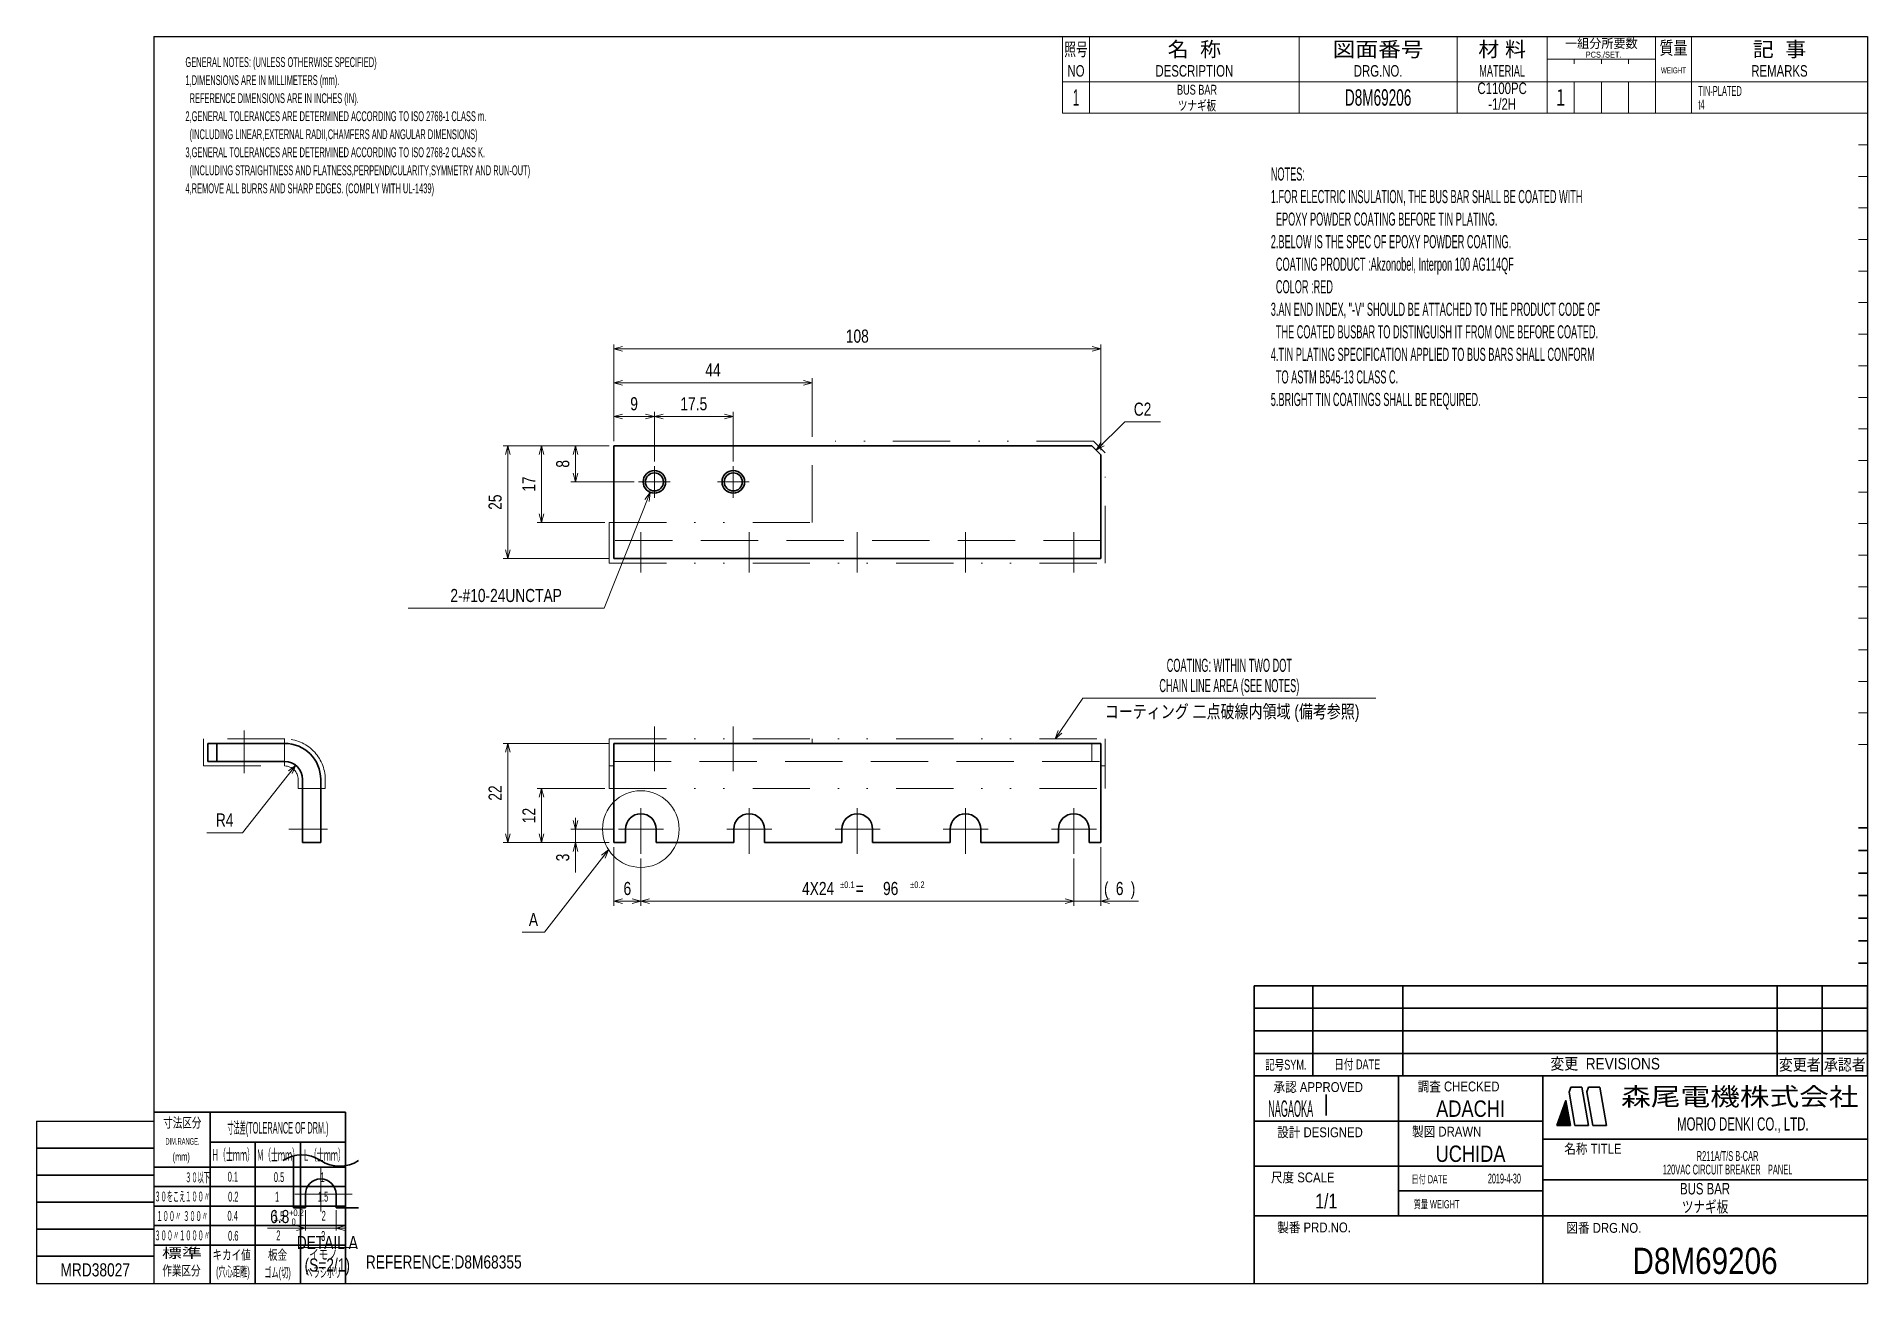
# Model space of a CAD drawing. Header units: millimetres. Extents: x 7 to 413, y 10 to 287.
import ezdxf
from ezdxf.enums import TextEntityAlignment as Align

# ---------------------------------------------------------------- set-up
doc = ezdxf.new("R2010")
doc.units = ezdxf.units.MM
for name, pattern in [('DASHDOT', [25.3, 12.7, -6.3, 0, -6.3]), ('DASHED', [19, 12.7, -6.3]), ('DIVIDE', [31.6, 12.7, -6.3, 0, -6.3, 0, -6.3])]:
    doc.linetypes.add(name, pattern=pattern)
for name, color, linetype in [('GR1_01', 7, 'Continuous'), ('GR1_02', 7, 'Continuous'), ('GR1_16', 7, 'Continuous'), ('GR2_01', 7, 'Continuous'), ('図面枠D8M', 7, 'Continuous'), ('表題、部品表', 7, 'Continuous'), ('表題、部品表_01', 7, 'Continuous'), ('表題、部品表_02', 7, 'Continuous'), ('表題、部品表_03', 7, 'Continuous')]:
    doc.layers.add(name, color=color, linetype=linetype)
doc.styles.add('HG丸ｺﾞｼｯｸM-PRO', font='')
doc.styles.get('HG丸ｺﾞｼｯｸM-PRO').set_extended_font_data('HG丸ｺﾞｼｯｸM-PRO')

# ---------------------------------------------------------------- blocks, each defined once
blk = doc.blocks.new('BLKF024')
at = {"layer": '図面枠D8M', "color": 4, "linetype": 'Continuous', "lineweight": 13}
for p, q in [((344.778471, 46.998727), (346.524087, 48.744343)), ((344.8594, 47.221078), (346.502888, 48.864566)), ((344.940329, 47.443428), (346.48169, 48.984789)), ((345.021258, 47.665778), (346.460491, 49.105012)), ((345.102186, 47.888128), (346.439293, 49.225235)), ((345.183115, 48.110479), (346.418094, 49.345457)), ((345.264044, 48.332829), (346.396896, 49.46568)), ((345.344973, 48.555179), (346.375697, 49.585903)), ((345.425902, 48.777529), (346.354499, 49.706126)), ((345.506831, 48.999879), (346.3333, 49.826349)), ((345.58776, 49.22223), (346.312102, 49.946572)), ((345.668689, 49.44458), (346.290903, 50.066794)), ((345.749617, 49.66693), (346.269705, 50.187017)), ((345.830546, 49.88928), (346.248506, 50.30724)), ((345.911475, 50.111631), (346.227307, 50.427463)), ((345.992404, 50.333981), (346.206109, 50.547686)), ((346.073333, 50.556331), (346.18491, 50.667909)), ((346.154262, 50.778681), (346.163712, 50.788131)), ((344.157871, 45.246757), (346.693675, 47.782561)), ((344.211969, 45.442276), (346.672477, 47.902784)), ((344.292898, 45.664626), (346.651278, 48.023006)), ((344.299292, 45.246757), (346.714874, 47.662338)), ((344.373827, 45.886976), (346.63008, 48.143229)), ((344.440714, 45.246757), (346.736072, 47.542115)), ((344.454756, 46.109327), (346.608881, 48.263452)), ((344.535684, 46.331677), (346.587682, 48.383675)), ((344.582135, 45.246757), (346.757271, 47.421892)), ((344.616613, 46.554027), (346.566484, 48.503898)), ((344.697542, 46.776377), (346.545285, 48.624121)), ((344.723556, 45.246757), (346.778469, 47.301669)), ((344.864978, 45.246757), (346.799668, 47.181447)), ((345.006399, 45.246757), (346.820866, 47.061224)), ((345.147821, 45.246757), (346.842065, 46.941001)), ((345.289242, 45.246757), (346.863263, 46.820778)), ((345.430663, 45.246757), (346.884462, 46.700555)), ((345.572085, 45.246757), (346.90566, 46.580332)), ((345.713506, 45.246757), (346.926859, 46.46011)), ((345.854927, 45.246757), (346.948057, 46.339887)), ((345.996349, 45.246757), (346.969256, 46.219664)), ((346.13777, 45.246757), (346.990455, 46.099441)), ((346.279191, 45.246757), (347.011653, 45.979218)), ((346.420613, 45.246757), (347.032852, 45.858995)), ((346.562034, 45.246757), (347.05405, 45.738773)), ((346.703455, 45.246757), (347.075249, 45.61855)), ((346.844877, 45.246757), (347.096447, 45.498327)), ((346.986298, 45.246757), (347.117646, 45.378104)), ((347.12772, 45.246757), (347.138844, 45.257881))]:
    blk.add_line(p, q, dxfattribs=at)
blk = doc.blocks.new('BLKF023')
at = {"layer": '図面枠D8M', "color": 2, "linetype": 'Continuous', "lineweight": 25}
for p, q in [((33, 286.75), (413, 286.75)), ((33, 286.75), (33, 10.25)), ((413, 286.75), (413, 10.25)), ((7, 46.25), (7, 10.25)), ((7, 46.25), (33, 46.25)), ((7, 10.25), (413, 10.25))]:
    blk.add_line(p, q, dxfattribs=at)
at = {"layer": '図面枠D8M', "color": 4, "linetype": 'Continuous', "lineweight": 13}
for p, q in [((413, 269.75), (411, 269.75)), ((413, 262.75), (411, 262.75)), ((413, 255.75), (411, 255.75)), ((413, 248.75), (411, 248.75)), ((413, 241.75), (411, 241.75)), ((413, 234.75), (411, 234.75)), ((413, 227.75), (411, 227.75)), ((413, 220.75), (411, 220.75)), ((413, 213.75), (411, 213.75)), ((413, 206.75), (411, 206.75)), ((413, 199.75), (411, 199.75)), ((413, 192.75), (411, 192.75)), ((413, 185.75), (411, 185.75)), ((413, 178.75), (411, 178.75)), ((413, 171.75), (411, 171.75)), ((413, 164.75), (411, 164.75)), ((413, 157.75), (411, 157.75)), ((413, 150.75), (411, 150.75)), ((413, 143.75), (411, 143.75)), ((413, 136.75), (411, 136.75)), ((411, 129.75), (413, 129.75))]:
    blk.add_line(p, q, dxfattribs=at)
at = {"layer": '図面枠D8M', "color": 3, "linetype": 'Continuous', "lineweight": 35}
for p, q in [((413, 111.25), (411, 111.25)), ((413, 106.25), (411, 106.25)), ((413, 101.25), (411, 101.25)), ((413, 96.25), (411, 96.25)), ((413, 91.25), (411, 91.25)), ((413, 86.25), (411, 86.25)), ((413, 81.25), (411, 81.25)), ((277, 56.25), (277, 10.25)), ((277, 56.25), (413, 56.25)), ((309, 56.25), (309, 25.25)), ((341, 56.25), (341, 10.25)), ((346.84, 52.65), (347.23, 53.75)), ((347.23, 53.75), (349.64, 53.75)), ((351.14, 45.25), (349.64, 53.75)), ((351.18, 53.75), (350.82, 52.76)), ((351.18, 53.75), (353.64, 53.75)), ((355.14, 45.25), (353.64, 53.75)), ((293, 52.17), (293, 47.48)), ((344.14, 45.25), (346.16, 50.8)), ((347.14, 45.25), (346.16, 50.8)), ((348.14, 45.25), (346.84, 52.65)), ((352.14, 45.25), (350.82, 52.76)), ((33, 48.25), (75.5, 48.25)), ((45.5, 48.25), (45.5, 10.25)), ((75.5, 48.25), (75.5, 10.25)), ((277, 46.25), (341, 46.25)), ((344.14, 45.25), (347.14, 45.25)), ((348.14, 45.25), (351.14, 45.25)), ((352.14, 45.25), (355.14, 45.25)), ((45.5, 41.55), (75.5, 41.55)), ((55.5, 41.55), (55.5, 10.25)), ((65.5, 41.55), (65.5, 10.25)), ((341, 42.25), (413, 42.25)), ((7, 40.25), (33, 40.25)), ((7, 34.25), (33, 34.25)), ((33, 36.05), (75.5, 36.05)), ((277, 36.25), (341, 36.25)), ((341, 33.25), (413, 33.25)), ((33, 31.72), (75.5, 31.72)), ((309, 30.75), (341, 30.75)), ((7, 28.25), (33, 28.25)), ((33, 27.4), (75.5, 27.4)), ((277, 25.25), (413, 25.25)), ((7, 22.25), (33, 22.25)), ((33, 23.07), (75.5, 23.07)), ((33, 16.25), (7, 16.25)), ((33, 18.75), (75.5, 18.75))]:
    blk.add_line(p, q, dxfattribs=at)
at = {"layer": '図面枠D8M', "color": 4, "linetype": 'Continuous', "lineweight": 13}
blk.add_blockref('BLKF024', (0, 0), dxfattribs=at)
at = {"layer": '図面枠D8M', "color": 4, "linetype": 'Continuous', "lineweight": 13, "style": 'HG丸ｺﾞｼｯｸM-PRO'}
for s, height, width, p in [('承認 APPROVED', 2.1818, 0.863151, (291.21, 53.79)), ('調査 CHECKED', 2.182, 0.863174, (322.34, 53.92)), ('寸法差(TOLERANCE OF DRM.)', 2.5455, 0.382528, (60.52, 44.75)), ('設計 DESIGNED', 2.1818, 0.862613, (291.61, 43.76)), ('製図 DRAWN', 2.182, 0.863099, (319.7, 43.9)), ('DIM.RANGE.', 1.455, 0.522543, (39.35, 41.74)), ('名称 TITLE', 2.182, 0.862489, (352.13, 40.11)), ('Ｈ（士ｍｍ）', 2.545, 0.439786, (50.53, 38.76)), ('Ｍ（士ｍｍ）', 2.545, 0.439786, (60.52, 38.71)), ('Ｌ（士ｍｍ）', 2.545, 0.439786, (70.7, 38.71)), ('３０以下', 2.182, 0.44793, (42.7, 33.77)), ('0.1', 2.182, 0.522424, (50.53, 33.92)), ('0.5', 2.182, 0.522424, (60.76, 33.82)), ('1', 2.18, 0.521199, (70.42, 33.82)), ('尺度 SCALE', 2.182, 0.862581, (287.78, 33.74)), ('日付 DATE', 1.818, 0.618255, (315.88, 33.34)), ('３０をこえ１００〃', 2.182, 0.44793, (39.29, 29.52)), ('0.2', 2.182, 0.522424, (50.62, 29.48)), ('1', 2.18, 0.521199, (60.33, 29.48)), ('1.5', 2.182, 0.522424, (70.52, 29.48)), ('質量 WEIGHT', 1.818, 0.618812, (317.46, 27.8)), ('１００〃 ３００〃', 2.182, 0.448161, (39.29, 25.18)), ('0.4', 2.182, 0.522424, (50.48, 25.24)), ('1.5', 2.182, 0.522424, (60.76, 25.15)), ('2', 2.18, 0.521199, (70.66, 25.24)), ('３００〃１０００〃', 2.182, 0.44793, (39.29, 20.89)), ('0.6', 2.182, 0.522424, (50.62, 20.81)), ('2', 2.18, 0.521199, (60.62, 20.9)), ('3', 2.18, 0.521199, (70.56, 20.76)), ('製番 PRD.NO.', 2.182, 0.863299, (290.29, 22.66)), ('図番 DRG.NO.', 2.182, 0.863083, (354.56, 22.56)), ('キカイ値', 2.182, 0.692256, (50.24, 16.58)), ('板金', 2.182, 0.692256, (60.43, 16.58)), ('イモノ', 2.182, 0.692256, (70.61, 16.67))]:
    blk.add_text(s, height=height, dxfattribs=dict(at, width=width)).set_placement(p, align=Align.MIDDLE_CENTER)
at = {"layer": '図面枠D8M', "color": 2, "linetype": 'Continuous', "lineweight": 25, "style": 'HG丸ｺﾞｼｯｸM-PRO', "width": 1.206081}
blk.add_text('森尾電機株式会社', height=4, dxfattribs=at).set_placement((384.72, 51.68), align=Align.MIDDLE_CENTER)
at = {"layer": '図面枠D8M', "color": 4, "linetype": 'Continuous', "lineweight": 13, "style": 'HG丸ｺﾞｼｯｸM-PRO'}
for s, height, width, p in [('寸法区分', 2.182, 0.692256, (39.31, 44.15)), ('(mm)', 1.818, 0.619256, (39.07, 36.89)), ('標準', 2.182, 1.489301, (39.21, 15.25)), ('作業区分', 2.182, 0.692256, (39.12, 11.35)), ('(穴心距離)', 2.182, 0.521231, (50.53, 11.11)), ('ゴム(切)', 2.182, 0.521232, (60.43, 10.92)), ('ヘラシボリ', 2.182, 0.521228, (70.61, 10.92))]:
    blk.add_text(s, height=height, dxfattribs=dict(at, width=width)).set_placement(p, align=Align.BOTTOM_CENTER)
at = {"layer": '図面枠D8M', "color": 3, "linetype": 'Continuous', "lineweight": 35, "style": 'HG丸ｺﾞｼｯｸM-PRO', "width": 0.652197}
blk.add_text('MORIO DENKI CO., LTD.', height=2.9091, dxfattribs=at).set_placement((385.38, 45.61), align=Align.MIDDLE_CENTER)
blk = doc.blocks.new('BLKF025')
at = {"layer": '図面枠D8M', "color": 3, "linetype": 'Continuous', "lineweight": 35, "style": 'HG丸ｺﾞｼｯｸM-PRO'}
for s, height, width, p in [('NAGAOKA', 3.636, 0.414524, (285.11, 49)), ('ADACHI', 3.636, 0.830909, (325, 49)), ('UCHIDA', 3.636, 0.830691, (325, 39)), ('120VAC CIRCUIT BREAKER\u3000PANEL', 2.1818, 0.522056, (382, 35.5)), ('R211A/T/S B-CAR', 2.1818, 0.521766, (382, 38.5)), ('2019-4-30', 2.182, 0.482367, (332.5, 33.5)), ('BUS BAR', 2.545, 0.742441, (377, 31.25)), ('1/1', 3.273, 0.80628, (293, 28.5)), ('D8M69206', 5.818, 0.845432, (377, 15.25))]:
    blk.add_text(s, height=height, dxfattribs=dict(at, width=width)).set_placement(p, align=Align.MIDDLE_CENTER)
blk = doc.blocks.new('BLKF027')
at = {"layer": '図面枠D8M', "color": 3, "linetype": 'Continuous', "lineweight": 35}
for p, q in [((277, 61.25), (413, 61.25)), ((277, 61.25), (277, 56.25)), ((290, 61.25), (290, 56.25)), ((310, 61.25), (310, 56.25)), ((393, 61.25), (393, 56.25)), ((403, 61.25), (403, 56.25)), ((413, 61.25), (413, 56.25)), ((277, 56.25), (413, 56.25))]:
    blk.add_line(p, q, dxfattribs=at)
at = {"layer": '図面枠D8M', "color": 4, "linetype": 'Continuous', "lineweight": 13, "style": 'HG丸ｺﾞｼｯｸM-PRO'}
for s, height, width, p in [('記号SYM.', 2.182, 0.69227, (284.03, 58.74)), ('日付 DATE', 2.182, 0.692507, (299.87, 58.83)), ('変更  REVISIONS', 2.5455, 0.887352, (354.85, 58.97)), ('変更者', 2.545, 0.887717, (398, 58.75)), ('承認者', 2.545, 0.887717, (408, 58.75))]:
    blk.add_text(s, height=height, dxfattribs=dict(at, width=width)).set_placement(p, align=Align.MIDDLE_CENTER)
blk = doc.blocks.new('BLKF026')
at = {"layer": '図面枠D8M', "color": 3, "linetype": 'Continuous', "lineweight": 35}
blk.add_blockref('BLKF027', (0, 0), dxfattribs=at)
blk = doc.blocks.new('BLKF029')
at = {"layer": '図面枠D8M', "color": 3, "linetype": 'Continuous', "lineweight": 35}
for p, q in [((277, 66.25), (413, 66.25)), ((277, 66.25), (277, 61.25)), ((290, 66.25), (290, 61.25)), ((310, 66.25), (310, 61.25)), ((393, 66.25), (393, 61.25)), ((403, 66.25), (403, 61.25)), ((413, 66.25), (413, 61.25)), ((277, 61.25), (413, 61.25))]:
    blk.add_line(p, q, dxfattribs=at)
blk = doc.blocks.new('BLKF028')
at = {"layer": '図面枠D8M', "color": 3, "linetype": 'Continuous', "lineweight": 35}
blk.add_blockref('BLKF029', (0, 0), dxfattribs=at)
blk = doc.blocks.new('BLKF031')
at = {"layer": '図面枠D8M', "color": 3, "linetype": 'Continuous', "lineweight": 35}
for p, q in [((277, 71.25), (413, 71.25)), ((277, 71.25), (277, 66.25)), ((290, 71.25), (290, 66.25)), ((310, 71.25), (310, 66.25)), ((393, 71.25), (393, 66.25)), ((403, 71.25), (403, 66.25)), ((413, 71.25), (413, 66.25)), ((277, 66.25), (413, 66.25))]:
    blk.add_line(p, q, dxfattribs=at)
blk = doc.blocks.new('BLKF030')
at = {"layer": '図面枠D8M', "color": 3, "linetype": 'Continuous', "lineweight": 35}
blk.add_blockref('BLKF031', (0, 0), dxfattribs=at)
blk = doc.blocks.new('BLKF033')
at = {"layer": '図面枠D8M', "color": 3, "linetype": 'Continuous', "lineweight": 35}
for p, q in [((277, 76.25), (413, 76.25)), ((277, 76.25), (277, 71.25)), ((290, 76.25), (290, 71.25)), ((310, 76.25), (310, 71.25)), ((393, 76.25), (393, 71.25)), ((403, 76.25), (403, 71.25)), ((413, 76.25), (413, 71.25)), ((277, 71.25), (413, 71.25))]:
    blk.add_line(p, q, dxfattribs=at)
blk = doc.blocks.new('BLKF032')
at = {"layer": '図面枠D8M', "color": 3, "linetype": 'Continuous', "lineweight": 35}
blk.add_blockref('BLKF033', (0, 0), dxfattribs=at)
blk = doc.blocks.new('BLKF035')
at = {"layer": '表題、部品表_01', "color": 4, "linetype": 'Continuous', "lineweight": 13}
for p, q in [((234.5, 286.75), (234.5, 276.75)), ((234.5, 286.75), (413, 286.75)), ((240.5, 286.75), (240.5, 276.75)), ((287, 286.75), (287, 276.75)), ((322, 286.75), (322, 276.75)), ((342, 286.75), (342, 276.75)), ((366, 286.75), (366, 276.75)), ((374, 286.75), (374, 276.75)), ((413, 286.75), (413, 276.75)), ((342, 281.75), (366, 281.75)), ((348, 280.75), (348, 281.75)), ((354, 281.75), (354, 280.75)), ((360, 281.75), (360, 280.75)), ((234.5, 276.75), (413, 276.75))]:
    blk.add_line(p, q, dxfattribs=at)
at = {"layer": '表題、部品表_01', "color": 3, "linetype": 'Continuous', "lineweight": 35, "style": 'HG丸ｺﾞｼｯｸM-PRO'}
for s, height, width, p in [('照号', 2.909, 0.651535, (237.5, 283.95)), ('名  称', 3.273, 1.042426, (263.75, 283.95)), ('図面番号', 3.273, 1.127518, (304.5, 283.95)), ('材 料', 3.273, 1.042439, (332, 283.95)), ('一組分所要数', 2.036, 0.966638, (354, 285.25)), ('質量', 2.909, 0.781842, (370, 284.25)), ('記  事', 3.273, 1.042426, (393.5, 283.95)), ('NO', 2.545, 0.740841, (237.5, 279.15)), ('DESCRIPTION', 2.5455, 0.741365, (263.75, 279.15)), ('DRG.NO.', 2.545, 0.741189, (304.5, 279.15)), ('MATERIAL', 2.545, 0.594756, (332, 279.15)), ('PCS./SET.', 1.309, 0.862935, (354.5, 282.75)), ('REMARKS', 2.545, 0.742803, (393.5, 279.15)), ('WEIGHT', 1.309, 0.635507, (370, 279.25))]:
    blk.add_text(s, height=height, dxfattribs=dict(at, width=width)).set_placement(p, align=Align.MIDDLE_CENTER)
blk = doc.blocks.new('BLKF034')
at = {"layer": '表題、部品表_01', "color": 3, "linetype": 'Continuous', "lineweight": 13}
blk.add_blockref('BLKF035', (0, 0), dxfattribs=at)
blk = doc.blocks.new('BLKF036')
at = {"layer": '表題、部品表_02', "color": 4, "linetype": 'Continuous', "lineweight": 13}
for p, q in [((234.5, 276.75), (234.5, 269.75)), ((234.5, 276.75), (413, 276.75)), ((240.5, 276.75), (240.5, 269.75)), ((287, 276.75), (287, 269.75)), ((322, 276.75), (322, 269.75)), ((342, 276.75), (342, 269.75)), ((348, 276.75), (348, 269.75)), ((354, 276.75), (354, 269.75)), ((360, 269.75), (360, 276.75)), ((366, 276.75), (366, 269.75)), ((374, 276.75), (374, 269.75)), ((413, 276.75), (413, 269.75)), ((234.5, 269.75), (413, 269.75))]:
    blk.add_line(p, q, dxfattribs=at)
blk = doc.blocks.new('BLKF038')
at = {"layer": 'GR1_16', "color": 4, "linetype": 'DIVIDE', "lineweight": 13}
for p, q in [((241.41, 197), (179, 197)), ((179, 179), (179, 197)), ((244, 194.41), (241.41, 197)), ((244, 170), (244, 194.41)), ((134, 179), (179, 179)), ((134, 170), (134, 179)), ((134, 170), (244, 170))]:
    blk.add_line(p, q, dxfattribs=at)
blk = doc.blocks.new('BLKF039')
at = {"layer": 'GR1_16', "color": 4, "linetype": 'DIVIDE', "lineweight": 13}
for p, q in [((134, 120), (134, 131)), ((134, 131), (244, 131)), ((179, 131), (179, 130)), ((244, 120), (244, 131)), ((134, 125), (135, 125)), ((243, 125), (244, 125)), ((134, 120), (244, 120))]:
    blk.add_line(p, q, dxfattribs=at)
blk = doc.blocks.new('FXTIP_ARROW_S')
at = {"color": 0, "linetype": 'Continuous', "lineweight": -2}
for q in [(-1, 0), (-0.97, 0.26), (-0.97, -0.26)]:
    blk.add_line((0, 0), q, dxfattribs=at)
blk = doc.blocks.new('FXTIP_ARROW_E')
at = {"color": 0, "linetype": 'Continuous', "lineweight": -2}
for q in [(-1, 0), (-0.97, 0.26), (-0.97, -0.26)]:
    blk.add_line((0, 0), q, dxfattribs=at)
blk = doc.blocks.new('BLKF041')
at = {"layer": 'GR1_01', "color": 3, "linetype": 'Continuous', "lineweight": 35}
for p, q in [((135, 171), (135, 196)), ((241, 196), (135, 196)), ((243, 194), (241, 196)), ((243, 171), (243, 194)), ((135, 171), (243, 171))]:
    blk.add_line(p, q, dxfattribs=at)
at = {"layer": 'GR1_01', "color": 4, "linetype": 'DASHED', "lineweight": 13}
blk.add_line((243, 175), (135, 175), dxfattribs=at)
at = {"layer": 'GR1_01', "color": 3, "linetype": 'Continuous', "lineweight": 35}
for centre, radius in [((144, 188), 2.5), ((144, 188), 2), ((161.5, 188), 2.5), ((161.5, 188), 2)]:
    blk.add_circle(centre, radius, dxfattribs=at)
blk = doc.blocks.new('BLKF040')
at = {"layer": 'GR1_01', "color": 4, "linetype": 'DASHDOT', "lineweight": 13}
for p, q in [((144, 184.5), (144, 191.5)), ((161.5, 184.5), (161.5, 191.5)), ((147.5, 188), (140.5, 188)), ((165, 188), (158, 188)), ((141, 176.82), (141, 167.89)), ((165, 176.82), (165, 167.89)), ((189, 176.82), (189, 167.89)), ((213, 176.82), (213, 167.89)), ((237, 176.82), (237, 167.89))]:
    blk.add_line(p, q, dxfattribs=at)
at = {"layer": 'GR1_01', "color": 3, "linetype": 'Continuous', "lineweight": 35}
blk.add_blockref('BLKF041', (0, 0), dxfattribs=at)
blk = doc.blocks.new('BLKF043')
at = {"layer": 'GR1_01', "color": 3, "linetype": 'Continuous', "lineweight": 35}
for p, q in [((135, 130), (135, 108)), ((135, 130), (243, 130)), ((243, 130), (243, 108)), ((137.6, 108), (137.6, 111)), ((144.4, 108), (144.4, 111)), ((161.6, 108), (161.6, 111)), ((168.4, 108), (168.4, 111)), ((185.6, 108), (185.6, 111)), ((192.4, 108), (192.4, 111)), ((209.6, 108), (209.6, 111)), ((216.4, 108), (216.4, 111)), ((233.6, 108), (233.6, 111)), ((240.4, 108), (240.4, 111)), ((135, 108), (137.6, 108)), ((144.4, 108), (161.6, 108)), ((168.4, 108), (185.6, 108)), ((192.4, 108), (209.6, 108)), ((216.4, 108), (233.6, 108)), ((240.4, 108), (243, 108))]:
    blk.add_line(p, q, dxfattribs=at)
at = {"layer": 'GR1_01', "color": 4, "linetype": 'DASHED', "lineweight": 13}
for p, q in [((241, 130), (241, 126)), ((135, 126), (243, 126))]:
    blk.add_line(p, q, dxfattribs=at)
at = {"layer": 'GR1_01', "color": 3, "linetype": 'Continuous', "lineweight": 35}
for centre in [(141, 111), (165, 111), (189, 111), (213, 111), (237, 111)]:
    blk.add_arc(centre, 3.4, 0, 180, dxfattribs=at)
blk = doc.blocks.new('BLKF042')
at = {"layer": 'GR1_01', "color": 4, "linetype": 'DASHDOT', "lineweight": 13}
for p, q in [((144, 133.76), (144, 123.82)), ((161.5, 133.76), (161.5, 123.82)), ((141, 115.64), (141, 105.48)), ((165, 115.64), (165, 105.48)), ((189, 115.64), (189, 105.48)), ((213, 115.64), (213, 105.48)), ((237, 115.64), (237, 105.48)), ((136.07, 111), (146.05, 111)), ((160.07, 111), (170.05, 111)), ((184.07, 111), (194.05, 111)), ((208.07, 111), (218.05, 111)), ((232.07, 111), (242.05, 111))]:
    blk.add_line(p, q, dxfattribs=at)
at = {"layer": 'GR1_01', "color": 3, "linetype": 'Continuous', "lineweight": 35}
blk.add_blockref('BLKF043', (0, 0), dxfattribs=at)
blk = doc.blocks.new('BLKF044')
at = {"layer": 'GR1_16', "color": 4, "linetype": 'DIVIDE', "lineweight": 13}
for p, q in [((62.01, 131), (44, 131)), ((44, 131), (44, 125)), ((62, 125), (62, 131)), ((44, 125), (62, 125)), ((65, 120), (65, 122)), ((65, 122), (65, 122)), ((71, 120), (71, 122)), ((71, 122), (71, 122)), ((65, 120), (71, 120))]:
    blk.add_line(p, q, dxfattribs=at)
for radius in [9, 3]:
    blk.add_arc((62, 122), radius, 0, 90, dxfattribs=at)
blk = doc.blocks.new('BLKF046')
at = {"layer": 'GR1_01', "color": 3, "linetype": 'Continuous', "lineweight": 35}
for p, q in [((62, 130), (45, 130)), ((45, 130), (45, 126)), ((47, 130), (47, 126)), ((45, 126), (62, 126)), ((66, 108), (66, 122)), ((70, 108), (70, 122)), ((66, 108), (70, 108))]:
    blk.add_line(p, q, dxfattribs=at)
for radius in [8, 4]:
    blk.add_arc((62, 122), radius, 0, 90, dxfattribs=at)
blk = doc.blocks.new('BLKF045')
at = {"layer": 'GR1_01', "color": 4, "linetype": 'DASHDOT', "lineweight": 13}
for p, q in [((53, 123.38), (53, 132.84)), ((71.54, 111), (62.93, 111))]:
    blk.add_line(p, q, dxfattribs=at)
at = {"layer": 'GR1_01', "color": 3, "linetype": 'Continuous', "lineweight": 35}
blk.add_blockref('BLKF046', (0, 0), dxfattribs=at)

msp = doc.modelspace()

# ---------------------------------------------------------------- linework, layer by layer
at = {"layer": 'GR1_02', "color": 4, "linetype": 'Continuous', "lineweight": 13}
for p, q in [((135, 197), (135, 218.5)), ((135, 217.5), (243, 217.5)), ((243, 195), (243, 218.5)), ((135, 197), (135, 211)), ((135, 210), (179, 210)), ((179, 198), (179, 211)), ((135, 197), (135, 203.5)), ((144, 192.5), (144, 203.5)), ((161.5, 192.5), (161.5, 203.5)), ((135, 202.5), (144, 202.5)), ((144, 202.5), (161.5, 202.5)), ((242, 195), (248.3, 201.3)), ((248.3, 201.3), (256.22, 201.3)), ((134, 196), (110.5, 196)), ((111.5, 171), (111.5, 196)), ((134, 196), (118, 196)), ((119, 179), (119, 196)), ((134, 196), (125.5, 196)), ((126.5, 188), (126.5, 196)), ((139.5, 188), (125.5, 188)), ((143.07, 185.68), (132.84, 159.98)), ((133, 179), (118, 179)), ((134, 171), (110.5, 171)), ((132.84, 159.98), (89.4, 159.98)), ((134, 130), (110.5, 130)), ((111.5, 108), (111.5, 130)), ((64.48, 125.14), (52.66, 110.2)), ((52.66, 110.2), (44.74, 110.2)), ((135.07, 111), (125.5, 111)), ((126.5, 111), (126.5, 113.5)), ((126.5, 108), (126.5, 111)), ((134, 108), (110.5, 108)), ((133.85, 106.4), (119.66, 88.12)), ((134, 108), (125.5, 108)), ((126.5, 101.39), (126.5, 108)), ((135, 107), (135, 94)), ((243, 107), (243, 94)), ((141, 104.48), (141, 94)), ((237, 104.48), (237, 94)), ((135, 95), (141, 95)), ((141, 95), (237, 95)), ((237, 95), (243, 95)), ((243, 95), (251.36, 95)), ((119.66, 88.12), (114.7, 88.12))]:
    msp.add_line(p, q, dxfattribs=at)
at = {"layer": 'GR1_02', "color": 254, "linetype": 'Continuous', "lineweight": 13}
for p, q in [((133, 120), (118, 120)), ((119, 108), (119, 120)), ((134, 108), (118, 108))]:
    msp.add_line(p, q, dxfattribs=at)
at = {"layer": 'GR1_02', "color": 4, "linetype": 'Continuous', "lineweight": 13}
msp.add_circle((141, 111), 8.5, dxfattribs=at)
at = {"layer": 'GR1_16', "color": 4, "linetype": 'Continuous', "lineweight": 13}
for p, q in [((232.86, 131), (239, 140)), ((239, 140), (304, 140))]:
    msp.add_line(p, q, dxfattribs=at)
at = {"layer": 'GR2_01', "color": 3, "linetype": 'Continuous', "lineweight": 35}
for p, q in [((64, 27), (64, 38.54)), ((66.6, 27), (66.6, 30)), ((73.4, 27), (73.4, 30)), ((64, 27), (66.6, 27)), ((73.4, 27), (78.37, 27))]:
    msp.add_line(p, q, dxfattribs=at)
at = {"layer": 'GR2_01', "color": 4, "linetype": 'DASHDOT', "lineweight": 13}
for p, q in [((70, 36.09), (70, 26.2)), ((76.99, 30), (62.75, 30))]:
    msp.add_line(p, q, dxfattribs=at)
at = {"layer": 'GR2_01', "color": 3, "linetype": 'Continuous', "lineweight": 13}
for p, q in [((66.6, 26.5), (66.6, 22)), ((73.4, 26.5), (73.4, 22)), ((58.2, 22.5), (66.6, 22.5)), ((66.6, 22.5), (73.4, 22.5)), ((73.4, 22.5), (74.65, 22.5))]:
    msp.add_line(p, q, dxfattribs=at)
at = {"layer": 'GR2_01', "color": 4, "linetype": 'Continuous', "lineweight": 13}
msp.add_line((65.04, 18.18), (77.88, 18.18), dxfattribs=at)
at = {"layer": 'GR2_01', "color": 3, "linetype": 'Continuous', "lineweight": 35}
for centre, radius, start, end in [((65.81, 31.15), 7.61, 56.6015, 123.3985), ((74.19, 43.85), 7.61, 236.6015, 303.3985), ((70, 30), 3.4, 0, 180)]:
    msp.add_arc(centre, radius, start, end, dxfattribs=at)

# ---------------------------------------------------------------- block references
at = {"layer": 'GR1_01', "color": 4, "linetype": 'DASHDOT', "lineweight": 13}
for name in ['BLKF040', 'BLKF045', 'BLKF042']:
    msp.add_blockref(name, (0, 0), dxfattribs=at)
at = {"layer": 'GR1_02', "color": 4, "linetype": 'Continuous', "lineweight": 13, "xscale": 2, "yscale": 2}
for name, p, rotation in [('FXTIP_ARROW_S', (135, 217.5), 180), ('FXTIP_ARROW_E', (243, 217.5), 360), ('FXTIP_ARROW_S', (135, 210), 180), ('FXTIP_ARROW_E', (179, 210), 360), ('FXTIP_ARROW_S', (135, 202.5), 180), ('FXTIP_ARROW_E', (144, 202.5), 360), ('FXTIP_ARROW_S', (144, 202.5), 180), ('FXTIP_ARROW_E', (161.5, 202.5), 360), ('FXTIP_ARROW_E', (111.5, 196), 90), ('FXTIP_ARROW_E', (119, 196), 90), ('FXTIP_ARROW_E', (126.5, 196), 90), ('FXTIP_ARROW_S', (242, 195), 224.9999999999984), ('FXTIP_ARROW_S', (126.5, 188), 270), ('FXTIP_ARROW_S', (143.07, 185.68), 68.27617280474765), ('FXTIP_ARROW_S', (119, 179), 270), ('FXTIP_ARROW_S', (111.5, 171), 270), ('FXTIP_ARROW_E', (111.5, 130), 90), ('FXTIP_ARROW_S', (64.48, 125.14), 51.62281851652209), ('FXTIP_ARROW_S', (111.5, 108), 270), ('FXTIP_ARROW_S', (126.5, 111), 270), ('FXTIP_ARROW_E', (126.5, 108), 90), ('FXTIP_ARROW_S', (133.85, 106.4), 52.17191650767676), ('FXTIP_ARROW_S', (135, 95), 180), ('FXTIP_ARROW_E', (141, 95), 360), ('FXTIP_ARROW_S', (141, 95), 180), ('FXTIP_ARROW_E', (237, 95), 360), ('FXTIP_ARROW_S', (243, 95), 180)]:
    msp.add_blockref(name, p, dxfattribs=dict(at, rotation=rotation))
at = {"layer": 'GR1_02', "color": 254, "linetype": 'Continuous', "lineweight": 13, "xscale": 2, "yscale": 2}
for name, p, rotation in [('FXTIP_ARROW_E', (119, 120), 90), ('FXTIP_ARROW_S', (119, 108), 270)]:
    msp.add_blockref(name, p, dxfattribs=dict(at, rotation=rotation))
at = {"layer": 'GR1_16', "color": 4, "linetype": 'DIVIDE', "lineweight": 13}
for name in ['BLKF038', 'BLKF044', 'BLKF039']:
    msp.add_blockref(name, (0, 0), dxfattribs=at)
at = {"layer": 'GR1_16', "color": 4, "linetype": 'Continuous', "lineweight": 13, "xscale": 2, "yscale": 2, "rotation": 235.6918641372559}
msp.add_blockref('FXTIP_ARROW_S', (232.86, 131), dxfattribs=at)
at = {"layer": 'GR2_01', "color": 3, "linetype": 'Continuous', "lineweight": 13, "xscale": 2, "yscale": 2}
for name, p, rotation in [('FXTIP_ARROW_E', (66.6, 22.5), 360), ('FXTIP_ARROW_S', (73.4, 22.5), 180)]:
    msp.add_blockref(name, p, dxfattribs=dict(at, rotation=rotation))
at = {"layer": '図面枠D8M', "color": 4, "linetype": 'Continuous', "lineweight": 13}
msp.add_blockref('BLKF023', (0, 0), dxfattribs=at)
at = {"layer": '図面枠D8M', "color": 3, "linetype": 'Continuous', "lineweight": 35}
for name in ['BLKF032', 'BLKF030', 'BLKF028', 'BLKF026', 'BLKF025']:
    msp.add_blockref(name, (0, 0), dxfattribs=at)
at = {"layer": '表題、部品表_01', "color": 3, "linetype": 'Continuous', "lineweight": 13}
msp.add_blockref('BLKF034', (0, 0), dxfattribs=at)
at = {"layer": '表題、部品表_02', "color": 4, "linetype": 'Continuous', "lineweight": 13}
msp.add_blockref('BLKF036', (0, 0), dxfattribs=at)

# ---------------------------------------------------------------- texts
at = {"layer": 'GR1_02', "color": 3, "linetype": 'Continuous', "lineweight": 35, "style": 'HG丸ｺﾞｼｯｸM-PRO'}
for s, height, rotation, width, p in [('108', 2.909, 0, 0.784542, (189, 218)), ('44', 2.909, 0, 0.784542, (157, 210.5)), ('9', 2.91, 0, 0.784542, (139.5, 203)), ('17.5', 2.909, 0, 0.784749, (152.75, 203)), ('8', 2.91, 90, 0.784542, (126, 192)), ('17', 2.909, 90, 0.784542, (118.5, 187.5)), ('25', 2.909, 90, 0.784542, (111, 183.5)), ('22', 2.909, 90, 0.784542, (111, 119)), ('3', 2.91, 90, 0.784542, (126, 104.7)), ('6', 2.91, 0, 0.784542, (138, 95.5)), ('4X24', 2.909, 0, 0.784171, (180.31, 95.5)), ('±0.1', 1.455, 0, 0.783726, (186.79, 97.5)), ('=', 2.91, 0, 0.78125, (189.56, 95.5)), ('96', 2.909, 0, 0.784542, (196.4, 95.5)), ('±0.2', 1.455, 0, 0.783726, (202.32, 97.5)), ('(', 2.91, 0, 0.781868, (244.22, 95.5)), ('6', 2.91, 0, 0.784542, (247.18, 95.5)), (')', 2.91, 0, 0.781868, (250.14, 95.5))]:
    msp.add_text(s, height=height, rotation=rotation, dxfattribs=dict(at, width=width)).set_placement(p, align=Align.BOTTOM_CENTER)
for s, height, width, p in [('C2', 2.909, 0.78334, (252.26, 201.8)), ('2-#10-24UNCTAP', 2.9091, 0.783218, (111.12, 160.48)), ('R4', 2.909, 0.783055, (48.7, 110.7)), ('A', 2.91, 0.782973, (117.18, 88.62))]:
    msp.add_text(s, height=height, dxfattribs=dict(at, width=width)).set_placement(p, align=Align.BOTTOM_CENTER)
at = {"layer": 'GR1_02', "color": 254, "linetype": 'Continuous', "lineweight": 35, "style": 'HG丸ｺﾞｼｯｸM-PRO', "width": 0.784542}
msp.add_text('12', height=2.909, rotation=90, dxfattribs=at).set_placement((118.5, 114), align=Align.BOTTOM_CENTER)
at = {"layer": 'GR1_16', "color": 3, "linetype": 'Continuous', "lineweight": 35, "style": 'HG丸ｺﾞｼｯｸM-PRO'}
for s, width, p in [('COATING: WITHIN TWO DOT', 0.522323, (271.5, 145)), ('CHAIN LINE AREA (SEE NOTES)', 0.522176, (271.5, 140.5))]:
    msp.add_text(s, height=2.9091, dxfattribs=dict(at, width=width)).set_placement(p, align=Align.BOTTOM_CENTER)
at = {"layer": 'GR1_16', "color": 3, "linetype": 'Continuous', "lineweight": 35, "style": 'HG丸ｺﾞｼｯｸM-PRO', "width": 0.781951}
msp.add_text('コーティング 二点破線内領域 (備考参照)', height=2.9091, dxfattribs=at).set_placement((272.12, 137.08), align=Align.MIDDLE_CENTER)
at = {"layer": 'GR2_01', "color": 3, "linetype": 'Continuous', "lineweight": 35, "style": 'HG丸ｺﾞｼｯｸM-PRO'}
for s, height, width, p in [('6.8', 2.909, 0.784839, (60.92, 22.75)), ('+0.2', 1.455, 0.78402, (64.62, 24.75)), (' 0', 1.455, 0.784627, (63.78, 22.75))]:
    msp.add_text(s, height=height, dxfattribs=dict(at, width=width)).set_placement(p, align=Align.BOTTOM_CENTER)
for s, width, p in [('DETAIL A', 0.783553, (71.46, 19.33)), ('(S=2/1)', 0.782722, (71.46, 14.33))]:
    msp.add_text(s, height=2.909, dxfattribs=dict(at, width=width)).set_placement(p, align=Align.MIDDLE_CENTER)
at = {"layer": '図面枠D8M', "color": 3, "linetype": 'Continuous', "lineweight": 35, "style": 'HG丸ｺﾞｼｯｸM-PRO'}
for s, width, p in [('GENERAL NOTES: (UNLESS OTHERWISE SPECIFIED)', 0.52211, (40, 282.19)), ('1,DIMENSIONS ARE IN MILLIMETERS (mm).', 0.522052, (40, 278.19)), ('  REFERENCE DIMENSIONS ARE IN INCHES (IN).', 0.522009, (40, 274.19)), ('2,GENERAL TOLERANCES ARE DETERMINED ACCORDING TO ISO 2768-1 CLASS m.', 0.522186, (40, 270.19)), ('  (INCLUDING LINEAR,EXTERNAL RADII,CHAMFERS AND ANGULAR DIMENSIONS)', 0.522355, (40, 266.19)), ('3,GENERAL TOLERANCES ARE DETERMINED ACCORDING TO ISO 2768-2 CLASS K.', 0.52223, (40, 262.19)), ('  (INCLUDING STRAIGHTNESS AND FLATNESS,PERPENDICULARITY,SYMMETRY AND RUN-OUT)', 0.522087, (40, 258.19)), ('4,REMOVE ALL BURRS AND SHARP EDGES. (COMPLY WITH UL-1439)', 0.52235, (40, 254.19))]:
    msp.add_text(s, height=2.1818, dxfattribs=dict(at, width=width)).set_placement(p, align=Align.TOP_LEFT)
for s, height, width, p in [('ツナギ板', 2.545, 0.741121, (377, 27.25)), ('MRD38027', 2.909, 0.783793, (20, 13.25))]:
    msp.add_text(s, height=height, dxfattribs=dict(at, width=width)).set_placement(p, align=Align.MIDDLE_CENTER)
at = {"layer": '図面枠D8M', "color": 3, "linetype": 'Continuous', "lineweight": 35, "style": 'HG丸ｺﾞｼｯｸM-PRO', "width": 0.783725}
msp.add_text('REFERENCE:D8M68355', height=2.9091, dxfattribs=at).set_placement((80, 15), align=Align.MIDDLE_LEFT)
at = {"layer": '表題、部品表', "color": 3, "linetype": 'Continuous', "lineweight": 35, "style": 'HG丸ｺﾞｼｯｸM-PRO'}
for s, height, width, p in [('NOTES:', 2.909, 0.521723, (280.7, 256.28)), ('1.FOR ELECTRIC INSULATION, THE BUS BAR SHALL BE COATED WITH ', 2.9091, 0.522417, (280.7, 251.28)), ('  EPOXY POWDER COATING BEFORE TIN PLATING.', 2.9091, 0.522634, (280.7, 246.28)), ('2.BELOW IS THE SPEC OF EPOXY POWDER COATING.', 2.9091, 0.522562, (280.7, 241.28)), ('  COATING PRODUCT :Akzonobel, Interpon 100 AG114QF', 2.9091, 0.522597, (280.7, 236.28)), ('  COLOR :RED', 2.9091, 0.522617, (280.7, 231.28)), ('3.AN END INDEX, "-V" SHOULD BE ATTACHED TO THE PRODUCT CODE OF ', 2.9091, 0.522378, (280.7, 226.28)), ('  THE COATED BUSBAR TO DISTINGUISH IT FROM ONE BEFORE COATED.', 2.9091, 0.522152, (280.7, 221.28)), ('4.TIN PLATING SPECIFICATION APPLIED TO BUS BARS SHALL CONFORM ', 2.9091, 0.522557, (280.7, 216.28)), ('  TO ASTM B545-13 CLASS C.', 2.9091, 0.522487, (280.7, 211.28)), ('5.BRIGHT TIN COATINGS SHALL BE REQUIRED.', 2.9091, 0.522387, (280.7, 206.28))]:
    msp.add_text(s, height=height, dxfattribs=dict(at, width=width)).set_placement(p, align=Align.MIDDLE_LEFT)
at = {"layer": '表題、部品表_03', "color": 3, "linetype": 'Continuous', "lineweight": 35, "style": 'HG丸ｺﾞｼｯｸM-PRO'}
for s, height, width, p in [('BUS BAR', 2.182, 0.692724, (264.34, 274.97)), ('1', 3.64, 0.521199, (237.5, 273.25)), ('ツナギ板', 2.182, 0.692256, (264.34, 271.47)), ('D8M69206', 3.636, 0.619412, (304.5, 273.25)), ('１', 3.64, 0.578238, (345, 273.25))]:
    msp.add_text(s, height=height, dxfattribs=dict(at, width=width)).set_placement(p, align=Align.MIDDLE_CENTER)
for s, width, p in [('C1100PC', 0.740867, (332, 273.25)), ('-1/2H', 0.740841, (332, 269.75))]:
    msp.add_text(s, height=2.545, dxfattribs=dict(at, width=width)).set_placement(p, align=Align.BOTTOM_CENTER)
for s, width, p in [('t4', 0.521291, (375.5, 271.69)), ('TIN-PLATED', 0.522156, (375.5, 274.69))]:
    msp.add_text(s, height=2.182, dxfattribs=dict(at, width=width)).set_placement(p, align=Align.MIDDLE_LEFT)

doc.saveas('drawing.dxf')
